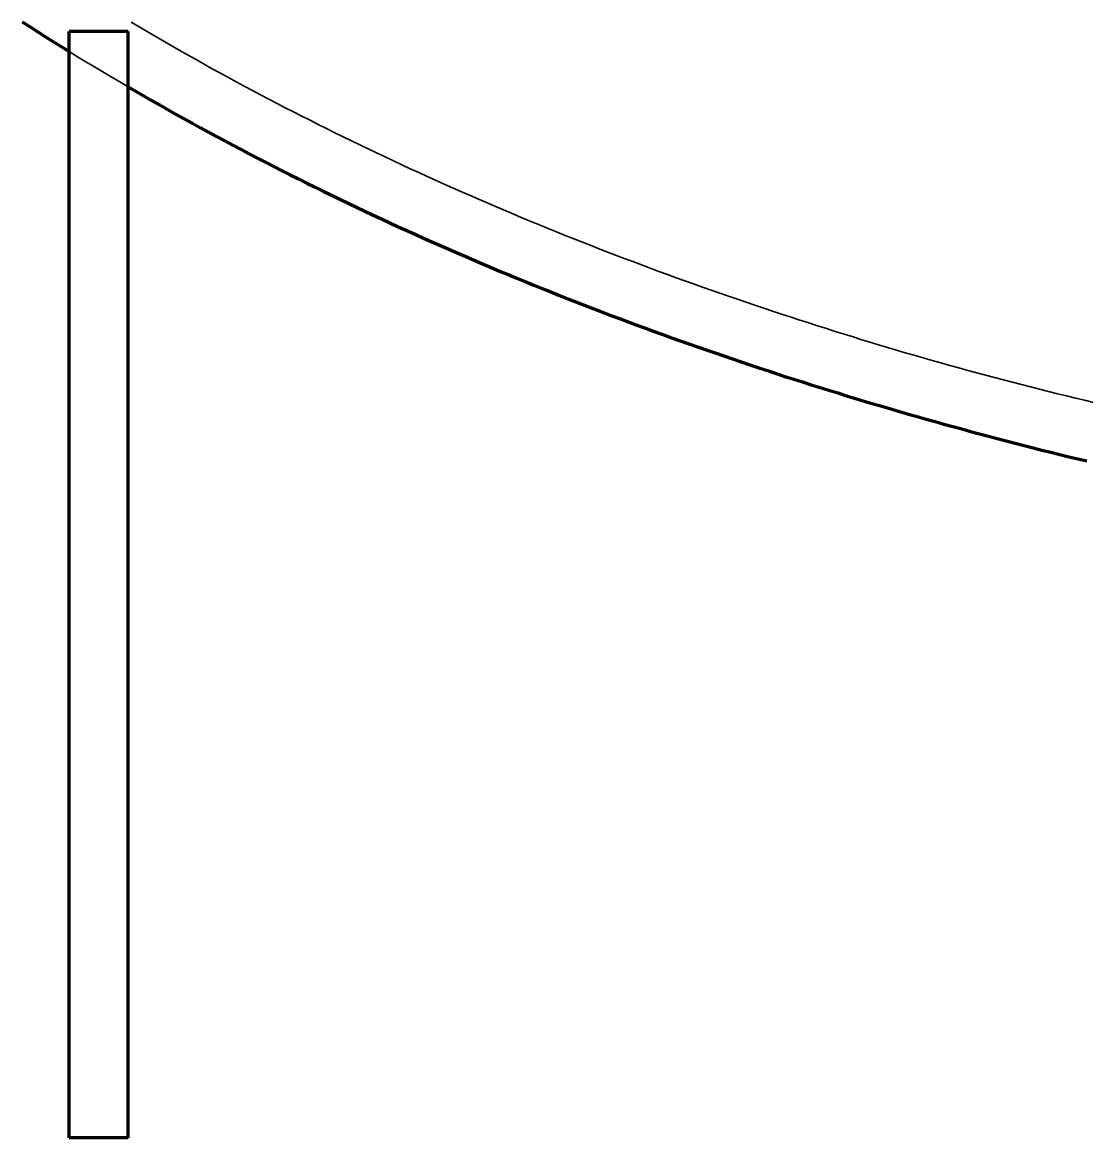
# Model space of a CAD drawing. Header units: millimetres. Extents: x 0 to 2382, y 0 to 420.
# Drawn here: x 276.34 to 282.11, y 213.5 to 219.55 of the extents above; entities that cross this region are included whole.
import ezdxf

# ---------------------------------------------------------------- set-up
doc = ezdxf.new("R2010")
doc.units = ezdxf.units.MM
doc.linetypes.add('IRAM-E-TRAZOS', pattern=[5, 4, -1])
doc.layers.add('01-VISIBLE', color=7, linetype='CONTINUOUS', lineweight=70)
doc.layers.add('02-OCULTA', color=4, linetype='IRAM-E-TRAZOS', lineweight=35)

msp = doc.modelspace()

# ---------------------------------------------------------------- linework, layer by layer
at = {"layer": '01-VISIBLE'}
for p, q in [((276.9125, 219.5), (276.5925, 219.5)), ((276.5925, 213.5), (276.5925, 219.5)), ((276.9125, 213.5), (276.9125, 219.5)), ((276.9125, 213.5), (276.5925, 213.5))]:
    msp.add_line(p, q, dxfattribs=at)
for points in [[(276.3382, 219.5524), (276.3804, 219.5253), (276.4226, 219.4983), (276.4649, 219.4715), (276.5074, 219.4448), (276.5499, 219.4183), (276.5925, 219.3919)], [(276.9125, 219.1998), (276.9557, 219.1747), (276.9991, 219.1497), (277.0425, 219.1248), (277.0859, 219.1001), (277.1295, 219.0755), (277.1731, 219.051), (277.2168, 219.0267), (277.2606, 219.0026), (277.3045, 218.9785), (277.3484, 218.9546), (277.3924, 218.9309), (277.4365, 218.9072), (277.4807, 218.8837), (277.5249, 218.8604), (277.5692, 218.8372), (277.6136, 218.8141), (277.658, 218.7911), (277.7025, 218.7683), (277.7471, 218.7456), (277.7917, 218.7231), (277.8364, 218.7007), (277.8812, 218.6784), (277.9261, 218.6562), (277.971, 218.6342), (278.0159, 218.6123), (278.061, 218.5905), (278.1061, 218.5689), (278.1512, 218.5474), (278.1964, 218.526), (278.2417, 218.5048), (278.2871, 218.4837), (278.3325, 218.4627), (278.3779, 218.4418), (278.4234, 218.4211), (278.469, 218.4005), (278.5146, 218.38), (278.5603, 218.3596), (278.6061, 218.3394), (278.6519, 218.3193), (278.6977, 218.2993), (278.7436, 218.2795), (278.7896, 218.2597), (278.8356, 218.2401), (278.8817, 218.2207), (278.9278, 218.2013), (278.974, 218.1821), (279.0202, 218.163), (279.0664, 218.144), (279.1128, 218.1251), (279.1591, 218.1064), (279.2056, 218.0878), (279.252, 218.0693), (279.2986, 218.0509), (279.3451, 218.0326), (279.3917, 218.0145), (279.4384, 217.9965), (279.4851, 217.9786), (279.5318, 217.9608), (279.5786, 217.9431), (279.6255, 217.9256), (279.6724, 217.9082), (279.7193, 217.8909), (279.7663, 217.8737), (279.8133, 217.8566), (279.8603, 217.8397), (279.9074, 217.8228), (279.9546, 217.8061), (280.0017, 217.7895), (280.049, 217.773), (280.0962, 217.7567), (280.1435, 217.7404), (280.1909, 217.7243), (280.2383, 217.7083), (280.2857, 217.6924), (280.3331, 217.6766), (280.3806, 217.6609), (280.4282, 217.6453), (280.4757, 217.6299), (280.5233, 217.6145), (280.571, 217.5993), (280.6187, 217.5842), (280.6664, 217.5692), (280.7141, 217.5543), (280.7619, 217.5396), (280.8097, 217.5249), (280.8576, 217.5103), (280.9055, 217.4959), (280.9534, 217.4816), (281.0013, 217.4674), (281.0493, 217.4533), (281.0973, 217.4393), (281.1454, 217.4254), (281.1935, 217.4116), (281.2416, 217.398), (281.2897, 217.3844), (281.3379, 217.371), (281.3861, 217.3576), (281.4344, 217.3444), (281.4826, 217.3313), (281.5309, 217.3183), (281.5792, 217.3054), (281.6276, 217.2926), (281.676, 217.2799), (281.7244, 217.2674), (281.7728, 217.2549), (281.8213, 217.2425), (281.8698, 217.2303), (281.9183, 217.2182), (281.9669, 217.2061), (282.0154, 217.1942), (282.064, 217.1824), (282.1127, 217.1707)]]:
    msp.add_lwpolyline(points, dxfattribs=at)
at = {"layer": '02-OCULTA'}
for p, q in [((276.9125, 219.5), (276.5925, 219.5)), ((276.5925, 213.5), (276.5925, 219.5)), ((276.9125, 213.5), (276.9125, 219.5)), ((276.9125, 213.5), (276.5925, 213.5))]:
    msp.add_line(p, q, dxfattribs=at)
for points in [[(276.9293, 219.5514), (276.9725, 219.5256), (277.0158, 219.5001), (277.0592, 219.4746), (277.1027, 219.4494), (277.1463, 219.4242), (277.19, 219.3992), (277.2337, 219.3744), (277.2775, 219.3497), (277.3214, 219.3251), (277.3654, 219.3007), (277.4095, 219.2764), (277.4536, 219.2523), (277.4979, 219.2283), (277.5422, 219.2045), (277.5865, 219.1808), (277.631, 219.1572), (277.6755, 219.1338), (277.7201, 219.1105), (277.7647, 219.0873), (277.8095, 219.0643), (277.8543, 219.0414), (277.8992, 219.0187), (277.9441, 218.9961), (277.9891, 218.9736), (278.0342, 218.9513), (278.0793, 218.9291), (278.1246, 218.907), (278.1698, 218.8851), (278.2152, 218.8633), (278.2606, 218.8416), (278.3061, 218.8201), (278.3516, 218.7987), (278.3972, 218.7775), (278.4428, 218.7563), (278.4886, 218.7353), (278.5343, 218.7145), (278.5802, 218.6937), (278.6261, 218.6731), (278.672, 218.6527), (278.718, 218.6323), (278.7641, 218.6121), (278.8102, 218.592), (278.8564, 218.5721), (278.9026, 218.5523), (278.9489, 218.5326), (278.9953, 218.513), (279.0417, 218.4935), (279.0881, 218.4742), (279.1346, 218.455), (279.1812, 218.436), (279.2278, 218.417), (279.2745, 218.3982), (279.3212, 218.3795), (279.3679, 218.361), (279.4147, 218.3425), (279.4616, 218.3242), (279.5085, 218.306), (279.5555, 218.288), (279.6025, 218.27), (279.6495, 218.2522), (279.6966, 218.2345), (279.7437, 218.2169), (279.7909, 218.1995), (279.8381, 218.1822), (279.8854, 218.165), (279.9327, 218.1479), (279.9801, 218.1309), (280.0275, 218.1141), (280.0749, 218.0973), (280.1224, 218.0807), (280.17, 218.0642), (280.2175, 218.0479), (280.2651, 218.0316), (280.3128, 218.0155), (280.3605, 217.9995), (280.4082, 217.9836), (280.456, 217.9678), (280.5038, 217.9521), (280.5516, 217.9365), (280.5995, 217.9211), (280.6474, 217.9057), (280.6953, 217.8904), (280.7433, 217.8753), (280.7913, 217.8602), (280.8394, 217.8453), (280.8874, 217.8305), (280.9355, 217.8158), (280.9837, 217.8012), (281.0319, 217.7868), (281.0801, 217.7724), (281.1284, 217.7582), (281.1767, 217.7441), (281.225, 217.7302), (281.2734, 217.7164), (281.3218, 217.7026), (281.3702, 217.6891), (281.4187, 217.6756), (281.4672, 217.6623), (281.5157, 217.6491), (281.5643, 217.636), (281.6129, 217.6231), (281.6616, 217.6102), (281.7103, 217.5975), (281.759, 217.585), (281.8077, 217.5725), (281.8565, 217.5602), (281.9053, 217.548), (281.9541, 217.5359), (282.003, 217.5239), (282.0519, 217.512), (282.1008, 217.5003), (282.1497, 217.4886)], [(276.5925, 219.5), (276.6458, 219.5), (276.6992, 219.5), (276.7525, 219.5), (276.8058, 219.5), (276.8592, 219.5), (276.9125, 219.5)], [(276.9125, 219.5), (276.8592, 219.5), (276.8058, 219.5), (276.7525, 219.5), (276.6992, 219.5), (276.6458, 219.5), (276.5925, 219.5)], [(276.5925, 219.5), (276.5925, 219.482), (276.5925, 219.4639), (276.5925, 219.4459), (276.5925, 219.4279), (276.5925, 219.4098), (276.5925, 219.3918)], [(276.5925, 219.3918), (276.5925, 219.4098), (276.5925, 219.4279), (276.5925, 219.4459), (276.5925, 219.4639), (276.5925, 219.482), (276.5925, 219.5)], [(276.9125, 219.5), (276.9125, 219.45), (276.9125, 219.3999), (276.9125, 219.3499), (276.9125, 219.2999), (276.9125, 219.2498), (276.9125, 219.1998)], [(276.9125, 219.1998), (276.9125, 219.2498), (276.9125, 219.2999), (276.9125, 219.3499), (276.9125, 219.3999), (276.9125, 219.45), (276.9125, 219.5)], [(276.5925, 219.3919), (276.6379, 219.3639), (276.6834, 219.3362), (276.7291, 219.3086), (276.7748, 219.2811), (276.8206, 219.2539), (276.8665, 219.2267), (276.9125, 219.1998)], [(276.9125, 219.1998), (276.8665, 219.2268), (276.8206, 219.2539), (276.7748, 219.2811), (276.7291, 219.3086), (276.6834, 219.3361), (276.6379, 219.3639), (276.5925, 219.3918)]]:
    msp.add_lwpolyline(points, dxfattribs=at)

doc.saveas('drawing.dxf')
